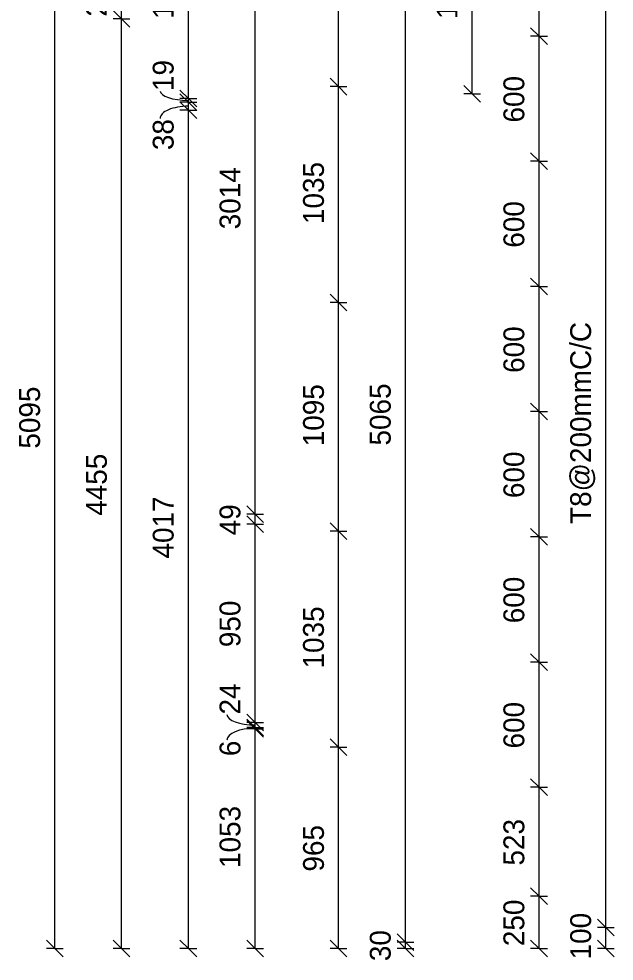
# Model space of a CAD drawing. Header units: millimetres. Extents: x -15811 to -4021, y -2230 to 7892.
# Drawn here: x -15811 to -12959, y -1456 to 3060 of the extents above; entities that cross this region are included whole.
import ezdxf

# ---------------------------------------------------------------- set-up
doc = ezdxf.new("R2010")
doc.units = ezdxf.units.MM
doc.layers.add('A-ANNO-DIMS', color=211, linetype='Continuous', lineweight=9)
doc.layers.add('A-ANNO-DIMS-40', color=211, linetype='Continuous', lineweight=9)
doc.styles.add('Nirmala UI Semilight', font='NirmalaS.ttf', dxfattribs={"height": 100})
doc.dimstyles.new('Arrow_Filled_-_2_5_NI_UI', dxfattribs={"dimscale": 304.8, "dimtxt": 104.736395, "dimasz": 0.262467, "dimexe": 0.131234, "dimexo": 0.0625, "dimgap": 0.131234, "dimtad": 1, "dimdec": 4, "dimzin": 0, "dimdsep": 46, "dimtxsty": 'Nirmala UI Semilight', "dimblk1": 'OBLIQUE', "dimblk2": 'OBLIQUE', "dimsah": 1, "dimcen": 0.09, "dimazin": 0, "dimtfac": 1, "dimtdec": 4, "dimtix": 1, "dimtmove": 0, "dimatfit": 3, "dimfxl": 0.131234, "dimfxlon": 1, "dimtvp": 1, "dimtolj": 1, "dimtzin": 0, "dimarcsym": 2})
doc.dimstyles.new('Arrow_Filled_-_2_5_NI_UI_1', dxfattribs={"dimscale": 304.8, "dimtxt": 104.736395, "dimasz": 0.262467, "dimexe": 0.131234, "dimexo": 0.0625, "dimgap": 0.131234, "dimtad": 1, "dimdec": 4, "dimzin": 0, "dimdsep": 46, "dimtxsty": 'Nirmala UI Semilight', "dimblk1": 'OBLIQUE', "dimblk2": 'OBLIQUE', "dimsah": 1, "dimcen": 0.09, "dimazin": 0, "dimtfac": 1, "dimtdec": 4, "dimtix": 1, "dimtmove": 1, "dimatfit": 3, "dimfxl": 0.131234, "dimfxlon": 1, "dimtvp": 1, "dimtolj": 1, "dimtzin": 0, "dimarcsym": 2})

# ---------------------------------------------------------------- blocks, each defined once
blk = doc.blocks.new('DIMBLOCK9-Elevation Front')
at = {"layer": 'A-ANNO-DIMS-40'}
for p, q in [((-12999, -1295), (-13039, -1255)), ((-12999, -1295), (-13039, -1295)), ((-12999, -1395), (-12999, -1295)), ((-12999, -1295), (-12959, -1335)), ((-12999, -1295), (-12959, -1295)), ((-12999, -1395), (-13039, -1355)), ((-12999, -1395), (-13039, -1395)), ((-12999, -1395), (-12959, -1435)), ((-12999, -1395), (-12959, -1395))]:
    blk.add_line(p, q, dxfattribs=at)
at = {"layer": 'A-ANNO-DIMS-40', "color": 0, "insert": (-13169.5, -1447.8), "char_height": 100, "width": 246.797, "attachment_point": 1, "rotation": 90, "line_spacing_factor": 1.142579, "style": 'Nirmala UI Semilight'}
blk.add_mtext('100', dxfattribs=at)
blk = doc.blocks.new('_Oblique')
at = {"color": 0, "linetype": 'ByBlock', "lineweight": -2}
blk.add_line((-0.5, -0.5), (0.5, 0.5), dxfattribs=at)
blk = doc.blocks.new('DIMBLOCK10-Elevation Front')
at = {"layer": 'A-ANNO-DIMS-40'}
for p, q in [((-12999, 3560), (-13039, 3600)), ((-12999, 3560), (-13039, 3560)), ((-12999, -1295), (-12999, 3560)), ((-12999, 3560), (-12959, 3520)), ((-12999, 3560), (-12959, 3560)), ((-12999, -1295), (-13039, -1255)), ((-12999, -1295), (-13039, -1295)), ((-12999, -1295), (-12959, -1335)), ((-12999, -1295), (-12959, -1295))]:
    blk.add_line(p, q, dxfattribs=at)
at = {"layer": 'A-ANNO-DIMS-40', "color": 0, "insert": (-13169.5, 639.3), "char_height": 100, "width": 1183.712, "attachment_point": 1, "rotation": 90, "line_spacing_factor": 1.142579, "style": 'Nirmala UI Semilight'}
blk.add_mtext('T8@200mmC/C', dxfattribs=at)
blk = doc.blocks.new('DIMBLOCK12-Elevation Front')
at = {"layer": 'A-ANNO-DIMS-40'}
for p, q in [((-13319, -1145), (-13359, -1105)), ((-13319, -1145), (-13359, -1145)), ((-13319, -1395), (-13319, -1145)), ((-13319, -1145), (-13279, -1185)), ((-13319, -1145), (-13279, -1145)), ((-13319, -1395), (-13359, -1355)), ((-13319, -1395), (-13359, -1395)), ((-13319, -1395), (-13279, -1435)), ((-13319, -1395), (-13279, -1395))]:
    blk.add_line(p, q, dxfattribs=at)
at = {"layer": 'A-ANNO-DIMS-40', "color": 0, "insert": (-13489.5, -1384.3), "char_height": 100, "width": 274.219, "attachment_point": 1, "rotation": 90, "line_spacing_factor": 1.142579, "style": 'Nirmala UI Semilight'}
blk.add_mtext('250', dxfattribs=at)
blk = doc.blocks.new('DIMBLOCK13-Elevation Front')
at = {"layer": 'A-ANNO-DIMS-40'}
for p, q in [((-13319, -622.5), (-13359, -582.5)), ((-13319, -622.5), (-13359, -622.5)), ((-13319, -1145), (-13319, -622.5)), ((-13319, -622.5), (-13279, -662.5)), ((-13319, -622.5), (-13279, -622.5)), ((-13319, -1145), (-13359, -1105)), ((-13319, -1145), (-13359, -1145)), ((-13319, -1145), (-13279, -1185)), ((-13319, -1145), (-13279, -1145))]:
    blk.add_line(p, q, dxfattribs=at)
at = {"layer": 'A-ANNO-DIMS-40', "color": 0, "insert": (-13489.5, -998), "char_height": 100, "width": 274.219, "attachment_point": 1, "rotation": 90, "line_spacing_factor": 1.142579, "style": 'Nirmala UI Semilight'}
blk.add_mtext('523', dxfattribs=at)
blk = doc.blocks.new('DIMBLOCK14-Elevation Front')
at = {"layer": 'A-ANNO-DIMS-40'}
for p, q in [((-13319, -22.5), (-13359, 17.5)), ((-13319, -22.5), (-13359, -22.5)), ((-13319, -622.5), (-13319, -22.5)), ((-13319, -22.5), (-13279, -62.5)), ((-13319, -22.5), (-13279, -22.5)), ((-13319, -622.5), (-13359, -582.5)), ((-13319, -622.5), (-13359, -622.5)), ((-13319, -622.5), (-13279, -662.5)), ((-13319, -622.5), (-13279, -622.5))]:
    blk.add_line(p, q, dxfattribs=at)
at = {"layer": 'A-ANNO-DIMS-40', "color": 0, "insert": (-13489.5, -436.8), "char_height": 100, "width": 274.219, "attachment_point": 1, "rotation": 90, "line_spacing_factor": 1.142579, "style": 'Nirmala UI Semilight'}
blk.add_mtext('600', dxfattribs=at)
blk = doc.blocks.new('DIMBLOCK15-Elevation Front')
at = {"layer": 'A-ANNO-DIMS-40'}
for p, q in [((-13319, 577.5), (-13359, 617.5)), ((-13319, 577.5), (-13359, 577.5)), ((-13319, -22.5), (-13319, 577.5)), ((-13319, 577.5), (-13279, 537.5)), ((-13319, 577.5), (-13279, 577.5)), ((-13319, -22.5), (-13359, 17.5)), ((-13319, -22.5), (-13359, -22.5)), ((-13319, -22.5), (-13279, -62.5)), ((-13319, -22.5), (-13279, -22.5))]:
    blk.add_line(p, q, dxfattribs=at)
at = {"layer": 'A-ANNO-DIMS-40', "color": 0, "insert": (-13489.5, 163.2), "char_height": 100, "width": 274.219, "attachment_point": 1, "rotation": 90, "line_spacing_factor": 1.142579, "style": 'Nirmala UI Semilight'}
blk.add_mtext('600', dxfattribs=at)
blk = doc.blocks.new('DIMBLOCK16-Elevation Front')
at = {"layer": 'A-ANNO-DIMS-40'}
for p, q in [((-13319, 1177.5), (-13359, 1217.5)), ((-13319, 1177.5), (-13359, 1177.5)), ((-13319, 577.5), (-13319, 1177.5)), ((-13319, 1177.5), (-13279, 1137.5)), ((-13319, 1177.5), (-13279, 1177.5)), ((-13319, 577.5), (-13359, 617.5)), ((-13319, 577.5), (-13359, 577.5)), ((-13319, 577.5), (-13279, 537.5)), ((-13319, 577.5), (-13279, 577.5))]:
    blk.add_line(p, q, dxfattribs=at)
at = {"layer": 'A-ANNO-DIMS-40', "color": 0, "insert": (-13489.5, 763.2), "char_height": 100, "width": 274.219, "attachment_point": 1, "rotation": 90, "line_spacing_factor": 1.142579, "style": 'Nirmala UI Semilight'}
blk.add_mtext('600', dxfattribs=at)
blk = doc.blocks.new('DIMBLOCK17-Elevation Front')
at = {"layer": 'A-ANNO-DIMS-40'}
for p, q in [((-13319, 1777.5), (-13359, 1817.5)), ((-13319, 1777.5), (-13359, 1777.5)), ((-13319, 1177.5), (-13319, 1777.5)), ((-13319, 1777.5), (-13279, 1737.5)), ((-13319, 1777.5), (-13279, 1777.5)), ((-13319, 1177.5), (-13359, 1217.5)), ((-13319, 1177.5), (-13359, 1177.5)), ((-13319, 1177.5), (-13279, 1137.5)), ((-13319, 1177.5), (-13279, 1177.5))]:
    blk.add_line(p, q, dxfattribs=at)
at = {"layer": 'A-ANNO-DIMS-40', "color": 0, "insert": (-13489.5, 1363.2), "char_height": 100, "width": 274.219, "attachment_point": 1, "rotation": 90, "line_spacing_factor": 1.142579, "style": 'Nirmala UI Semilight'}
blk.add_mtext('600', dxfattribs=at)
blk = doc.blocks.new('DIMBLOCK18-Elevation Front')
at = {"layer": 'A-ANNO-DIMS-40'}
for p, q in [((-13319, 2377.5), (-13359, 2417.5)), ((-13319, 2377.5), (-13359, 2377.5)), ((-13319, 1777.5), (-13319, 2377.5)), ((-13319, 2377.5), (-13279, 2337.5)), ((-13319, 2377.5), (-13279, 2377.5)), ((-13319, 1777.5), (-13359, 1817.5)), ((-13319, 1777.5), (-13359, 1777.5)), ((-13319, 1777.5), (-13279, 1737.5)), ((-13319, 1777.5), (-13279, 1777.5))]:
    blk.add_line(p, q, dxfattribs=at)
at = {"layer": 'A-ANNO-DIMS-40', "color": 0, "insert": (-13489.5, 1963.2), "char_height": 100, "width": 274.219, "attachment_point": 1, "rotation": 90, "line_spacing_factor": 1.142579, "style": 'Nirmala UI Semilight'}
blk.add_mtext('600', dxfattribs=at)
blk = doc.blocks.new('DIMBLOCK19-Elevation Front')
at = {"layer": 'A-ANNO-DIMS-40'}
for p, q in [((-13319, 2977.5), (-13359, 3017.5)), ((-13319, 2977.5), (-13359, 2977.5)), ((-13319, 2377.5), (-13319, 2977.5)), ((-13319, 2977.5), (-13279, 2937.5)), ((-13319, 2977.5), (-13279, 2977.5)), ((-13319, 2377.5), (-13359, 2417.5)), ((-13319, 2377.5), (-13359, 2377.5)), ((-13319, 2377.5), (-13279, 2337.5)), ((-13319, 2377.5), (-13279, 2377.5))]:
    blk.add_line(p, q, dxfattribs=at)
at = {"layer": 'A-ANNO-DIMS-40', "color": 0, "insert": (-13489.5, 2563.2), "char_height": 100, "width": 274.219, "attachment_point": 1, "rotation": 90, "line_spacing_factor": 1.142579, "style": 'Nirmala UI Semilight'}
blk.add_mtext('600', dxfattribs=at)
blk = doc.blocks.new('DIMBLOCK20-Elevation Front')
at = {"layer": 'A-ANNO-DIMS-40'}
for p, q in [((-13319, 3500), (-13359, 3540)), ((-13319, 3500), (-13359, 3500)), ((-13319, 2977.5), (-13319, 3500)), ((-13319, 3500), (-13279, 3460)), ((-13319, 3500), (-13279, 3500)), ((-13319, 2977.5), (-13359, 3017.5)), ((-13319, 2977.5), (-13359, 2977.5)), ((-13319, 2977.5), (-13279, 2937.5)), ((-13319, 2977.5), (-13279, 2977.5))]:
    blk.add_line(p, q, dxfattribs=at)
at = {"layer": 'A-ANNO-DIMS-40', "color": 0, "insert": (-13489.5, 3124.5), "char_height": 100, "width": 274.219, "attachment_point": 1, "rotation": 90, "line_spacing_factor": 1.142579, "style": 'Nirmala UI Semilight'}
blk.add_mtext('523', dxfattribs=at)
blk = doc.blocks.new('DIMBLOCK23-Elevation Front')
at = {"layer": 'A-ANNO-DIMS-40'}
for p, q in [((-13639, 3700), (-13679, 3740)), ((-13639, 3700), (-13679, 3700)), ((-13639, 2700), (-13639, 3700)), ((-13639, 3700), (-13599, 3660)), ((-13639, 3700), (-13599, 3700)), ((-13639, 2700), (-13679, 2740)), ((-13639, 2700), (-13679, 2700)), ((-13639, 2700), (-13599, 2660)), ((-13639, 2700), (-13599, 2700))]:
    blk.add_line(p, q, dxfattribs=at)
at = {"layer": 'A-ANNO-DIMS-40', "color": 0, "insert": (-13809.5, 3059.1), "char_height": 100, "width": 338.203, "attachment_point": 1, "rotation": 90, "line_spacing_factor": 1.142579, "style": 'Nirmala UI Semilight'}
blk.add_mtext('1000', dxfattribs=at)
blk = doc.blocks.new('DIMBLOCK25-Elevation Front')
at = {"layer": 'A-ANNO-DIMS-40'}
for p, q in [((-13959, -1365), (-13999, -1325)), ((-13959, -1395), (-13999, -1355)), ((-13959, -1365), (-13999, -1365)), ((-13959, -1395), (-13999, -1395)), ((-13959, -1395), (-13959, -1365)), ((-13959, -1365), (-13919, -1405)), ((-13959, -1365), (-13919, -1365)), ((-13959, -1395), (-13919, -1435)), ((-13959, -1395), (-13919, -1395))]:
    blk.add_line(p, q, dxfattribs=at)
at = {"layer": 'A-ANNO-DIMS-40', "color": 0, "insert": (-14129.5, -1456.2), "char_height": 100, "width": 182.813, "attachment_point": 1, "rotation": 90, "line_spacing_factor": 1.142579, "style": 'Nirmala UI Semilight'}
blk.add_mtext('30', dxfattribs=at)
blk = doc.blocks.new('DIMBLOCK26-Elevation Front')
at = {"layer": 'A-ANNO-DIMS-40'}
for p, q in [((-13959, 3700), (-13999, 3740)), ((-13959, 3700), (-13999, 3700)), ((-13959, -1365), (-13959, 3700)), ((-13959, 3700), (-13919, 3660)), ((-13959, 3700), (-13919, 3700)), ((-13959, -1365), (-13999, -1325)), ((-13959, -1365), (-13999, -1365)), ((-13959, -1365), (-13919, -1405)), ((-13959, -1365), (-13919, -1365))]:
    blk.add_line(p, q, dxfattribs=at)
at = {"layer": 'A-ANNO-DIMS-40', "color": 0, "insert": (-14129.5, 1015.2), "char_height": 100, "width": 365.625, "attachment_point": 1, "rotation": 90, "line_spacing_factor": 1.142579, "style": 'Nirmala UI Semilight'}
blk.add_mtext('5065', dxfattribs=at)
blk = doc.blocks.new('DIMBLOCK28-Elevation Front')
at = {"layer": 'A-ANNO-DIMS-40'}
for p, q in [((-14679, -342.3), (-14719, -302.3)), ((-14679, -342.3), (-14719, -342.3)), ((-14679, -1395), (-14679, -342.3)), ((-14679, -342.3), (-14639, -382.3)), ((-14679, -342.3), (-14639, -342.3)), ((-14679, -1395), (-14719, -1355)), ((-14679, -1395), (-14719, -1395)), ((-14679, -1395), (-14639, -1435)), ((-14679, -1395), (-14639, -1395))]:
    blk.add_line(p, q, dxfattribs=at)
at = {"layer": 'A-ANNO-DIMS-40', "color": 0, "insert": (-14849.5, -1009.6), "char_height": 100, "width": 338.203, "attachment_point": 1, "rotation": 90, "line_spacing_factor": 1.142579, "style": 'Nirmala UI Semilight'}
blk.add_mtext('1053', dxfattribs=at)
blk = doc.blocks.new('DIMBLOCK29-Elevation Front')
at = {"layer": 'A-ANNO-DIMS-40'}
for p, q in [((-14679, -336.3), (-14719, -296.3)), ((-14679, -342.3), (-14719, -302.3)), ((-14679, -336.3), (-14719, -336.3)), ((-14679, -342.3), (-14719, -342.3)), ((-14679, -342.3), (-14679, -336.3)), ((-14679, -336.3), (-14639, -376.3)), ((-14679, -336.3), (-14639, -336.3)), ((-14679, -342.3), (-14639, -382.3)), ((-14679, -342.3), (-14639, -342.3))]:
    blk.add_line(p, q, dxfattribs=at)
blk.add_ellipse((-14679, -397.5), major_axis=(-135.2, 0), ratio=0.430729, start_param=4.712389, end_param=6.283185, dxfattribs=at)
at = {"layer": 'A-ANNO-DIMS-40', "color": 0, "insert": (-14849.5, -473.7), "char_height": 100, "width": 91.406, "attachment_point": 1, "rotation": 90, "line_spacing_factor": 1.142579, "style": 'Nirmala UI Semilight'}
blk.add_mtext('6', dxfattribs=at)
blk = doc.blocks.new('DIMBLOCK30-Elevation Front')
at = {"layer": 'A-ANNO-DIMS-40'}
for p, q in [((-14679, -311.9), (-14719, -271.9)), ((-14679, -336.3), (-14719, -296.3)), ((-14679, -311.9), (-14719, -311.9)), ((-14679, -336.3), (-14679, -311.9)), ((-14679, -311.9), (-14639, -351.9)), ((-14679, -311.9), (-14639, -311.9)), ((-14679, -336.3), (-14719, -336.3)), ((-14679, -336.3), (-14639, -376.3)), ((-14679, -336.3), (-14639, -336.3))]:
    blk.add_line(p, q, dxfattribs=at)
blk.add_ellipse((-14679, -274.1), major_axis=(135.2, 0), ratio=0.369371, start_param=3.141593, end_param=4.712389, dxfattribs=at)
at = {"layer": 'A-ANNO-DIMS-40', "color": 0, "insert": (-14849.5, -274.1), "char_height": 100, "width": 185.098, "attachment_point": 1, "rotation": 90, "line_spacing_factor": 1.142579, "style": 'Nirmala UI Semilight'}
blk.add_mtext('24', dxfattribs=at)
blk = doc.blocks.new('DIMBLOCK31-Elevation Front')
at = {"layer": 'A-ANNO-DIMS-40'}
for p, q in [((-14679, 637.8), (-14719, 677.8)), ((-14679, 637.8), (-14719, 637.8)), ((-14679, -311.9), (-14679, 637.8)), ((-14679, 637.8), (-14639, 597.8)), ((-14679, 637.8), (-14639, 637.8)), ((-14679, -311.9), (-14719, -271.9)), ((-14679, -311.9), (-14719, -311.9)), ((-14679, -311.9), (-14639, -351.9)), ((-14679, -311.9), (-14639, -311.9))]:
    blk.add_line(p, q, dxfattribs=at)
at = {"layer": 'A-ANNO-DIMS-40', "color": 0, "insert": (-14849.5, 48.7), "char_height": 100, "width": 274.219, "attachment_point": 1, "rotation": 90, "line_spacing_factor": 1.142579, "style": 'Nirmala UI Semilight'}
blk.add_mtext('950', dxfattribs=at)
blk = doc.blocks.new('DIMBLOCK32-Elevation Front')
at = {"layer": 'A-ANNO-DIMS-40'}
for p, q in [((-14679, 686.3), (-14719, 726.3)), ((-14679, 686.3), (-14719, 686.3)), ((-14679, 637.8), (-14719, 677.8)), ((-14679, 637.8), (-14679, 686.3)), ((-14679, 686.3), (-14639, 646.3)), ((-14679, 686.3), (-14639, 686.3)), ((-14679, 637.8), (-14719, 637.8)), ((-14679, 637.8), (-14639, 597.8)), ((-14679, 637.8), (-14639, 637.8))]:
    blk.add_line(p, q, dxfattribs=at)
at = {"layer": 'A-ANNO-DIMS-40', "color": 0, "insert": (-14849.5, 584.9), "char_height": 100, "width": 185.098, "attachment_point": 1, "rotation": 90, "line_spacing_factor": 1.142579, "style": 'Nirmala UI Semilight'}
blk.add_mtext('49', dxfattribs=at)
blk = doc.blocks.new('DIMBLOCK33-Elevation Front')
at = {"layer": 'A-ANNO-DIMS-40'}
for p, q in [((-14679, 3700), (-14719, 3740)), ((-14679, 3700), (-14719, 3700)), ((-14679, 686.3), (-14679, 3700)), ((-14679, 3700), (-14639, 3660)), ((-14679, 3700), (-14639, 3700)), ((-14679, 686.3), (-14719, 726.3)), ((-14679, 686.3), (-14719, 686.3)), ((-14679, 686.3), (-14639, 646.3)), ((-14679, 686.3), (-14639, 686.3))]:
    blk.add_line(p, q, dxfattribs=at)
at = {"layer": 'A-ANNO-DIMS-40', "color": 0, "insert": (-14849.5, 2051.3), "char_height": 100, "width": 340.488, "attachment_point": 1, "rotation": 90, "line_spacing_factor": 1.142579, "style": 'Nirmala UI Semilight'}
blk.add_mtext('3014', dxfattribs=at)
blk = doc.blocks.new('DIMBLOCK34-Elevation Front')
at = {"layer": 'A-ANNO-DIMS-40'}
for p, q in [((-14999, 2622.2), (-15039, 2662.2)), ((-14999, 2622.2), (-15039, 2622.2)), ((-14999, -1395), (-14999, 2622.2)), ((-14999, 2622.2), (-14959, 2582.2)), ((-14999, 2622.2), (-14959, 2622.2)), ((-14999, -1395), (-15039, -1355)), ((-14999, -1395), (-15039, -1395)), ((-14999, -1395), (-14959, -1435)), ((-14999, -1395), (-14959, -1395))]:
    blk.add_line(p, q, dxfattribs=at)
at = {"layer": 'A-ANNO-DIMS-40', "color": 0, "insert": (-15169.5, 473.6), "char_height": 100, "width": 335.918, "attachment_point": 1, "rotation": 90, "line_spacing_factor": 1.142579, "style": 'Nirmala UI Semilight'}
blk.add_mtext('4017', dxfattribs=at)
blk = doc.blocks.new('DIMBLOCK35-Elevation Front')
at = {"layer": 'A-ANNO-DIMS-40'}
for p, q in [((-14999, 2660), (-15039, 2700)), ((-14999, 2622.2), (-15039, 2662.2)), ((-14999, 2660), (-15039, 2660)), ((-14999, 2622.2), (-15039, 2622.2)), ((-14999, 2622.2), (-14999, 2660)), ((-14999, 2660), (-14959, 2620)), ((-14999, 2660), (-14959, 2660)), ((-14999, 2622.2), (-14959, 2582.2)), ((-14999, 2622.2), (-14959, 2622.2))]:
    blk.add_line(p, q, dxfattribs=at)
blk.add_ellipse((-14999, 2583.2), major_axis=(135.2, 0), ratio=0.428103, start_param=1.570796, end_param=3.141593, dxfattribs=at)
at = {"layer": 'A-ANNO-DIMS-40', "color": 0, "insert": (-15169.5, 2430.8), "char_height": 100, "width": 182.813, "attachment_point": 1, "rotation": 90, "line_spacing_factor": 1.142579, "style": 'Nirmala UI Semilight'}
blk.add_mtext('38', dxfattribs=at)
blk = doc.blocks.new('DIMBLOCK36-Elevation Front')
at = {"layer": 'A-ANNO-DIMS-40'}
for p, q in [((-14999, 2678.9), (-15039, 2718.9)), ((-14999, 2660), (-15039, 2700)), ((-14999, 2678.9), (-15039, 2678.9)), ((-14999, 2660), (-14999, 2678.9)), ((-14999, 2678.9), (-14959, 2638.9)), ((-14999, 2678.9), (-14959, 2678.9)), ((-14999, 2660), (-15039, 2660)), ((-14999, 2660), (-14959, 2620)), ((-14999, 2660), (-14959, 2660))]:
    blk.add_line(p, q, dxfattribs=at)
blk.add_ellipse((-14999, 2714.1), major_axis=(135.2, 0), ratio=0.330158, start_param=3.141593, end_param=4.712389, dxfattribs=at)
at = {"layer": 'A-ANNO-DIMS-40', "color": 0, "insert": (-15169.5, 2714.1), "char_height": 100, "width": 155.391, "attachment_point": 1, "rotation": 90, "line_spacing_factor": 1.142579, "style": 'Nirmala UI Semilight'}
blk.add_mtext('19', dxfattribs=at)
blk = doc.blocks.new('DIMBLOCK37-Elevation Front')
at = {"layer": 'A-ANNO-DIMS-40'}
for p, q in [((-14999, 3700), (-15039, 3740)), ((-14999, 3700), (-15039, 3700)), ((-14999, 2678.9), (-14999, 3700)), ((-14999, 3700), (-14959, 3660)), ((-14999, 3700), (-14959, 3700)), ((-14999, 2678.9), (-15039, 2718.9)), ((-14999, 2678.9), (-15039, 2678.9)), ((-14999, 2678.9), (-14959, 2638.9)), ((-14999, 2678.9), (-14959, 2678.9))]:
    blk.add_line(p, q, dxfattribs=at)
at = {"layer": 'A-ANNO-DIMS-40', "color": 0, "insert": (-15169.5, 3059.9), "char_height": 100, "width": 310.781, "attachment_point": 1, "rotation": 90, "line_spacing_factor": 1.142579, "style": 'Nirmala UI Semilight'}
blk.add_mtext('1021', dxfattribs=at)
blk = doc.blocks.new('DIMBLOCK38-Elevation Front')
at = {"layer": 'A-ANNO-DIMS-40'}
for p, q in [((-14279, -430), (-14319, -390)), ((-14279, -430), (-14319, -430)), ((-14279, -1395), (-14279, -430)), ((-14279, -430), (-14239, -470)), ((-14279, -430), (-14239, -430)), ((-14279, -1395), (-14319, -1355)), ((-14279, -1395), (-14319, -1395)), ((-14279, -1395), (-14239, -1435)), ((-14279, -1395), (-14239, -1395))]:
    blk.add_line(p, q, dxfattribs=at)
at = {"layer": 'A-ANNO-DIMS-40', "color": 0, "insert": (-14449.5, -1026.8), "char_height": 100, "width": 274.219, "attachment_point": 1, "rotation": 90, "line_spacing_factor": 1.142579, "style": 'Nirmala UI Semilight'}
blk.add_mtext('965', dxfattribs=at)
blk = doc.blocks.new('DIMBLOCK39-Elevation Front')
at = {"layer": 'A-ANNO-DIMS-40'}
for p, q in [((-14279, 605), (-14319, 645)), ((-14279, 605), (-14319, 605)), ((-14279, -430), (-14279, 605)), ((-14279, 605), (-14239, 565)), ((-14279, 605), (-14239, 605)), ((-14279, -430), (-14319, -390)), ((-14279, -430), (-14319, -430)), ((-14279, -430), (-14239, -470)), ((-14279, -430), (-14239, -430))]:
    blk.add_line(p, q, dxfattribs=at)
at = {"layer": 'A-ANNO-DIMS-40', "color": 0, "insert": (-14449.5, -53.4), "char_height": 100, "width": 338.203, "attachment_point": 1, "rotation": 90, "line_spacing_factor": 1.142579, "style": 'Nirmala UI Semilight'}
blk.add_mtext('1035', dxfattribs=at)
blk = doc.blocks.new('DIMBLOCK40-Elevation Front')
at = {"layer": 'A-ANNO-DIMS-40'}
for p, q in [((-14279, 1700), (-14319, 1740)), ((-14279, 1700), (-14319, 1700)), ((-14279, 605), (-14279, 1700)), ((-14279, 1700), (-14239, 1660)), ((-14279, 1700), (-14239, 1700)), ((-14279, 605), (-14319, 645)), ((-14279, 605), (-14319, 605)), ((-14279, 605), (-14239, 565)), ((-14279, 605), (-14239, 605))]:
    blk.add_line(p, q, dxfattribs=at)
at = {"layer": 'A-ANNO-DIMS-40', "color": 0, "insert": (-14449.5, 1011.6), "char_height": 100, "width": 338.203, "attachment_point": 1, "rotation": 90, "line_spacing_factor": 1.142579, "style": 'Nirmala UI Semilight'}
blk.add_mtext('1095', dxfattribs=at)
blk = doc.blocks.new('DIMBLOCK41-Elevation Front')
at = {"layer": 'A-ANNO-DIMS-40'}
for p, q in [((-14279, 2735), (-14319, 2775)), ((-14279, 2735), (-14319, 2735)), ((-14279, 1700), (-14279, 2735)), ((-14279, 2735), (-14239, 2695)), ((-14279, 2735), (-14239, 2735)), ((-14279, 1700), (-14319, 1740)), ((-14279, 1700), (-14319, 1700)), ((-14279, 1700), (-14239, 1660)), ((-14279, 1700), (-14239, 1700))]:
    blk.add_line(p, q, dxfattribs=at)
at = {"layer": 'A-ANNO-DIMS-40', "color": 0, "insert": (-14449.5, 2076.6), "char_height": 100, "width": 338.203, "attachment_point": 1, "rotation": 90, "line_spacing_factor": 1.142579, "style": 'Nirmala UI Semilight'}
blk.add_mtext('1035', dxfattribs=at)
blk = doc.blocks.new('DIMBLOCK42-Elevation Front')
at = {"layer": 'A-ANNO-DIMS-40'}
for p, q in [((-14279, 3700), (-14319, 3740)), ((-14279, 3700), (-14319, 3700)), ((-14279, 2735), (-14279, 3700)), ((-14279, 3700), (-14239, 3660)), ((-14279, 3700), (-14239, 3700)), ((-14279, 2735), (-14319, 2775)), ((-14279, 2735), (-14319, 2735)), ((-14279, 2735), (-14239, 2695)), ((-14279, 2735), (-14239, 2735))]:
    blk.add_line(p, q, dxfattribs=at)
at = {"layer": 'A-ANNO-DIMS-40', "color": 0, "insert": (-14449.5, 3103.2), "char_height": 100, "width": 274.219, "attachment_point": 1, "rotation": 90, "line_spacing_factor": 1.142579, "style": 'Nirmala UI Semilight'}
blk.add_mtext('965', dxfattribs=at)
blk = doc.blocks.new('DIMBLOCK43-Elevation Front')
at = {"layer": 'A-ANNO-DIMS-40'}
for p, q in [((-15319, 3060), (-15359, 3100)), ((-15319, 3060), (-15359, 3060)), ((-15319, -1395), (-15319, 3060)), ((-15319, 3060), (-15279, 3020)), ((-15319, 3060), (-15279, 3060)), ((-15319, -1395), (-15359, -1355)), ((-15319, -1395), (-15359, -1395)), ((-15319, -1395), (-15279, -1435)), ((-15319, -1395), (-15279, -1395))]:
    blk.add_line(p, q, dxfattribs=at)
at = {"layer": 'A-ANNO-DIMS-40', "color": 0, "insert": (-15489.5, 678.3), "char_height": 100, "width": 370.196, "attachment_point": 1, "rotation": 90, "line_spacing_factor": 1.142579, "style": 'Nirmala UI Semilight'}
blk.add_mtext('4455', dxfattribs=at)
blk = doc.blocks.new('DIMBLOCK44-Elevation Front')
at = {"layer": 'A-ANNO-DIMS-40'}
for p, q in [((-15319, 3310), (-15359, 3350)), ((-15319, 3310), (-15359, 3310)), ((-15319, 3060), (-15319, 3310)), ((-15319, 3310), (-15279, 3270)), ((-15319, 3310), (-15279, 3310)), ((-15319, 3060), (-15359, 3100)), ((-15319, 3060), (-15359, 3060)), ((-15319, 3060), (-15279, 3020)), ((-15319, 3060), (-15279, 3060))]:
    blk.add_line(p, q, dxfattribs=at)
at = {"layer": 'A-ANNO-DIMS-40', "color": 0, "insert": (-15489.5, 3070.7), "char_height": 100, "width": 274.219, "attachment_point": 1, "rotation": 90, "line_spacing_factor": 1.142579, "style": 'Nirmala UI Semilight'}
blk.add_mtext('250', dxfattribs=at)
blk = doc.blocks.new('DIMBLOCK46-Elevation Front')
at = {"layer": 'A-ANNO-DIMS-40'}
for p, q in [((-15639, 3700), (-15679, 3740)), ((-15639, 3700), (-15679, 3700)), ((-15639, -1395), (-15639, 3700)), ((-15639, 3700), (-15599, 3660)), ((-15639, 3700), (-15599, 3700)), ((-15639, -1395), (-15679, -1355)), ((-15639, -1395), (-15679, -1395)), ((-15639, -1395), (-15599, -1435)), ((-15639, -1395), (-15599, -1395))]:
    blk.add_line(p, q, dxfattribs=at)
at = {"layer": 'A-ANNO-DIMS-40', "color": 0, "insert": (-15809.5, 1000.2), "char_height": 100, "width": 365.625, "attachment_point": 1, "rotation": 90, "line_spacing_factor": 1.142579, "style": 'Nirmala UI Semilight'}
blk.add_mtext('5095', dxfattribs=at)

msp = doc.modelspace()

# ---------------------------------------------------------------- dimensions: what is measured, and where the dimension line sits
at = {"layer": 'A-ANNO-DIMS'}
for base, p1, p2, override, picture, middle in [((-15639.02948, 3700), (-15599.02948, -1395), (-15599.02948, 3700), {"dimpost": '<>', "dimfxl": 5095}, 'DIMBLOCK46-Elevation Front', (-15730.73799, 1152.5)), ((-14999.02948, 3700), (-14959.02948, 2678.87644), (-14959.02948, 3700), {"dimpost": '<>', "dimfxl": 1021.123559}, 'DIMBLOCK37-Elevation Front', (-15090.98206, 3189.43822)), ((-14679.02948, 3700), (-14639.02948, 686.29837), (-14639.02948, 3700), {"dimpost": '<>', "dimfxl": 3013.701634}, 'DIMBLOCK33-Elevation Front', (-14771.01693, 2193.14918)), ((-14279.02948, 3700), (-14239.02948, 2735), (-14239.02948, 3700), {"dimpost": '<>', "dimfxl": 965}, 'DIMBLOCK42-Elevation Front', (-14370.73799, 3217.5)), ((-13959.02948, 3700), (-13919.02948, -1365), (-13919.02948, 3700), {"dimpost": '<>', "dimfxl": 5065}, 'DIMBLOCK26-Elevation Front', (-14050.73799, 1167.5)), ((-13639.02948, 3700), (-13599.02948, 2700), (-13599.02948, 3700), {"dimpost": '<>', "dimfxl": 1000}, 'DIMBLOCK23-Elevation Front', (-13730.98206, 3200)), ((-13319.02948, 3500), (-13279.02948, 2977.5), (-13279.02948, 3500), {"dimpost": '<>', "dimfxl": 522.5}, 'DIMBLOCK20-Elevation Front', (-13410.70312, 3238.75)), ((-15319.02948, 3310), (-15279.02948, 3060), (-15279.02948, 3310), {"dimpost": '<>', "dimfxl": 250}, 'DIMBLOCK44-Elevation Front', (-15410.70312, 3185)), ((-15319.02948, 3060), (-15279.02948, -1395), (-15279.02948, 3060), {"dimpost": '<>', "dimfxl": 4455}, 'DIMBLOCK43-Elevation Front', (-15409.8663, 832.5)), ((-13319.02948, 2977.5), (-13279.02948, 2377.5), (-13279.02948, 2977.5), {"dimpost": '<>', "dimfxl": 600}, 'DIMBLOCK19-Elevation Front', (-13410.73799, 2677.5)), ((-14279.02948, 2735), (-14239.02948, 1700), (-14239.02948, 2735), {"dimpost": '<>', "dimfxl": 1035}, 'DIMBLOCK41-Elevation Front', (-14371.01693, 2217.5)), ((-14999.02948, 2622.18017), (-14959.02948, -1395), (-14959.02948, 2622.18017), {"dimpost": '<>', "dimfxl": 4017.180171}, 'DIMBLOCK34-Elevation Front', (-15090.98206, 613.59009)), ((-13319.02948, 2377.5), (-13279.02948, 1777.5), (-13279.02948, 2377.5), {"dimpost": '<>', "dimfxl": 600}, 'DIMBLOCK18-Elevation Front', (-13410.73799, 2077.5)), ((-13319.02948, 1777.5), (-13279.02948, 1177.5), (-13279.02948, 1777.5), {"dimpost": '<>', "dimfxl": 600}, 'DIMBLOCK17-Elevation Front', (-13410.73799, 1477.5)), ((-14279.02948, 1700), (-14239.02948, 605), (-14239.02948, 1700), {"dimpost": '<>', "dimfxl": 1095}, 'DIMBLOCK40-Elevation Front', (-14371.01693, 1152.5)), ((-13319.02948, 1177.5), (-13279.02948, 577.5), (-13279.02948, 1177.5), {"dimpost": '<>', "dimfxl": 600}, 'DIMBLOCK16-Elevation Front', (-13410.73799, 877.5)), ((-14679.02948, 686.29837), (-14639.02948, 637.77556), (-14639.02948, 686.29837), {"dimpost": '<>', "dimfxl": 48.522802}, 'DIMBLOCK32-Elevation Front', (-14770.73799, 662.03696)), ((-14679.02948, 637.77556), (-14639.02948, -311.88203), (-14639.02948, 637.77556), {"dimpost": '<>', "dimfxl": 949.657593}, 'DIMBLOCK31-Elevation Front', (-14770.73799, 162.94677)), ((-14279.02948, 605), (-14239.02948, -430), (-14239.02948, 605), {"dimpost": '<>', "dimfxl": 1035}, 'DIMBLOCK39-Elevation Front', (-14371.01693, 87.5)), ((-13319.02948, 577.5), (-13279.02948, -22.5), (-13279.02948, 577.5), {"dimpost": '<>', "dimfxl": 600}, 'DIMBLOCK15-Elevation Front', (-13410.73799, 277.5)), ((-13319.02948, -22.5), (-13279.02948, -622.5), (-13279.02948, -22.5), {"dimpost": '<>', "dimfxl": 600}, 'DIMBLOCK14-Elevation Front', (-13410.73799, -322.5)), ((-14679.02948, -342.34384), (-14639.02948, -1395), (-14639.02948, -342.34384), {"dimpost": '<>', "dimfxl": 1052.656159}, 'DIMBLOCK28-Elevation Front', (-14771.01693, -868.67192)), ((-14279.02948, -430), (-14239.02948, -1395), (-14239.02948, -430), {"dimpost": '<>', "dimfxl": 965}, 'DIMBLOCK38-Elevation Front', (-14370.73799, -912.5)), ((-13319.02948, -622.5), (-13279.02948, -1145), (-13279.02948, -622.5), {"dimpost": '<>', "dimfxl": 522.5}, 'DIMBLOCK13-Elevation Front', (-13410.73799, -883.75)), ((-13319.02948, -1145), (-13279.02948, -1395), (-13279.02948, -1145), {"dimpost": '<>', "dimfxl": 250}, 'DIMBLOCK12-Elevation Front', (-13410.70312, -1270)), ((-12999.02948, -1295), (-12959.02948, -1395), (-12959.02948, -1295), {"dimpost": '<>', "dimfxl": 100}, 'DIMBLOCK9-Elevation Front', (-13090.98206, -1345)), ((-13959.02948, -1365), (-13919.02948, -1395), (-13919.02948, -1365), {"dimpost": '<>', "dimfxl": 30}, 'DIMBLOCK25-Elevation Front', (-14050.73799, -1380))]:
    dim = msp.add_linear_dim(base=base, p1=p1, p2=p2, angle=90, dimstyle='Arrow_Filled_-_2_5_NI_UI', override=override, dxfattribs=at)
    dim.commit()
    dim.dimension.update_dxf_attribs({"geometry": picture, "text_midpoint": middle})
dim = msp.add_linear_dim(base=(-12999.02948, 3560), p1=(-12959.02948, -1295), p2=(-12959.02948, 3560), angle=90, text='T8@200mmC/C', dimstyle='Arrow_Filled_-_2_5_NI_UI', override={"dimpost": '<>', "dimfxl": 4855}, dxfattribs=at)
dim.commit()
dim.dimension.update_dxf_attribs({"geometry": 'DIMBLOCK10-Elevation Front', "text_midpoint": (-13098.16476, 1132.5)})
for base, p1, p2, override, picture, middle in [((-14999.02948, 2678.87644), (-14959.02948, 2659.97768), (-14959.02948, 2678.87644), {"dimpost": '<>', "dimfxl": 18.898757}, 'DIMBLOCK36-Elevation Front', (-15102.83158, 2791.76475)), ((-14999.02948, 2659.97768), (-14959.02948, 2622.18017), (-14959.02948, 2659.97768), {"dimpost": '<>', "dimfxl": 37.797513}, 'DIMBLOCK35-Elevation Front', (-15102.83158, 2522.25545)), ((-14679.0294774, -311.8820294), (-14639.0294774, -336.2514787), (-14639.0294774, -311.8820294), {"dimpost": '<>', "dimfxl": 24.369449}, 'DIMBLOCK30-Elevation Front', (-14782.83158, -181.5733589)), ((-14679.02948, -336.25148), (-14639.02948, -342.34384), (-14639.02948, -336.25148), {"dimpost": '<>', "dimfxl": 6.092362}, 'DIMBLOCK29-Elevation Front', (-14782.83158, -428.00735))]:
    dim = msp.add_linear_dim(base=base, p1=p1, p2=p2, angle=90, dimstyle='Arrow_Filled_-_2_5_NI_UI_1', override=override, dxfattribs=at)
    dim.commit()
    dim.dimension.update_dxf_attribs({"geometry": picture, "text_midpoint": middle, "dimtype": 160, "text_rotation": 90})

doc.saveas('drawing.dxf')
